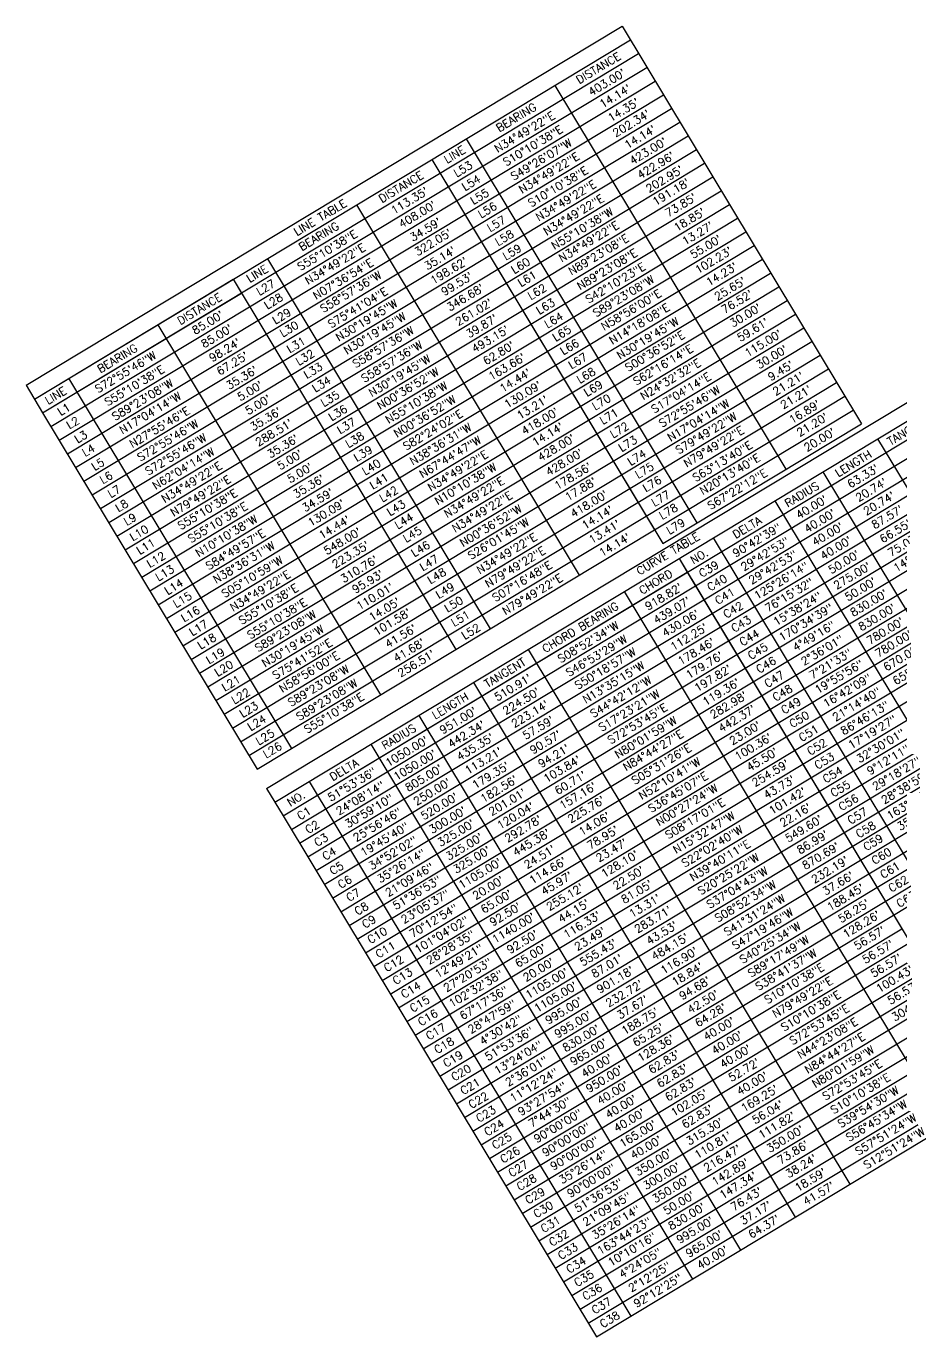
# Model space of a CAD drawing. Header units: feet. Extents: x 23 to 2149517, y -26 to 355304.
# Drawn here: x 2148137 to 2149012, y 341799 to 343109 of the extents above; entities that cross this region are included whole.
import ezdxf

# ---------------------------------------------------------------- set-up
doc = ezdxf.new("R2010")
doc.units = ezdxf.units.FT
doc.header["$MEASUREMENT"] = 0
for name, color, linetype in [('A-EC-CURLEX-MATTING', 6, 'Continuous'), ('xhpc023-pt$0$xHPC007pt_PHASE1A$0$V-PROP-TABL', 6, 'Continuous'), ('xhpc023-pt$0$xHPC007pt_PHASE1A$0$V-PROP-TABL-TEXT', 6, 'Continuous')]:
    doc.layers.add(name, color=color, linetype=linetype)
doc.styles.add('xhpc023-pt$0$xHPC007pt_PHASE1A$0$L80', font='simplex', dxfattribs={"height": 8})

# ---------------------------------------------------------------- blocks, each defined once
blk = doc.blocks.new('xhpc023-pt')
at = {"layer": 'xhpc023-pt$0$xHPC007pt_PHASE1A$0$V-PROP-TABL'}
for p, q in [((2148137.3, 342750.1), (2148733.6, 343109.1)), ((2148733.6, 343109.1), (2148972.9, 342711.6)), ((2148145.6, 342736.4), (2148741.8, 343095.4)), ((2148153.8, 342722.7), (2148750.1, 343081.7)), ((2148559.6, 342948.4), (2148758.3, 343068)), ((2148567.8, 342934.6), (2148766.6, 343054.3)), ((2148576.1, 342920.9), (2148774.8, 343040.6)), ((2148666.4, 343050), (2148897.5, 342666.2)), ((2148584.3, 342907.2), (2148783.1, 343026.9)), ((2148592.6, 342893.5), (2148791.4, 343013.2)), ((2148600.9, 342879.8), (2148799.6, 342999.5)), ((2148577.4, 342996.4), (2148808.4, 342612.6)), ((2148543.1, 342975.8), (2148765.9, 342605.7)), ((2148543.1, 342975.8), (2148774.2, 342592)), ((2148609.1, 342866.1), (2148807.9, 342985.8)), ((2148617.4, 342852.4), (2148816.1, 342972.1)), ((2148360.8, 342828.7), (2148559.6, 342948.4)), ((2148625.6, 342838.7), (2148824.4, 342958.4)), ((2148369.1, 342815), (2148567.8, 342934.6)), ((2148633.9, 342825), (2148832.6, 342944.7)), ((2148377.3, 342801.3), (2148576.1, 342920.9)), ((2148467.7, 342930.4), (2148690.5, 342560.3)), ((2148642.1, 342811.3), (2148840.9, 342931)), ((2148650.4, 342797.6), (2148849.1, 342917.2)), ((2148385.6, 342787.6), (2148584.3, 342907.2)), ((2148658.6, 342783.9), (2148857.4, 342903.5)), ((2148393.8, 342773.9), (2148592.6, 342893.5)), ((2148666.9, 342770.2), (2148865.6, 342889.8)), ((2148378.6, 342876.7), (2148601.4, 342506.6)), ((2148402.1, 342760.1), (2148600.9, 342879.8)), ((2148675.1, 342756.5), (2148873.9, 342876.1)), ((2148145.6, 342736.4), (2148344.3, 342856.1)), ((2148344.3, 342856.1), (2148352.6, 342842.4)), ((2148344.3, 342856.1), (2148567.2, 342486)), ((2148410.4, 342746.4), (2148609.1, 342866.1)), ((2148683.4, 342742.7), (2148882.1, 342862.4)), ((2148153.8, 342722.7), (2148352.6, 342842.4)), ((2148418.6, 342732.7), (2148617.4, 342852.4)), ((2148691.6, 342729), (2148890.4, 342848.7)), ((2148377.8, 342347.1), (2149186.6, 342834.1)), ((2148426.9, 342719), (2148625.6, 342838.7)), ((2148699.9, 342715.3), (2148898.6, 342835)), ((2148162.1, 342709), (2148360.8, 342828.7)), ((2148386.1, 342333.4), (2149194.8, 342820.3)), ((2148435.1, 342705.3), (2148633.9, 342825)), ((2148708.1, 342701.6), (2148906.9, 342821.3)), ((2148170.3, 342695.3), (2148369.1, 342815)), ((2148268.9, 342810.7), (2148491.8, 342440.6)), ((2148394.3, 342319.7), (2149203.1, 342806.6)), ((2148443.4, 342691.6), (2148642.1, 342811.3)), ((2148716.4, 342687.9), (2148915.2, 342807.6)), ((2148178.6, 342681.6), (2148377.3, 342801.3)), ((2148451.6, 342677.9), (2148650.4, 342797.6)), ((2148724.6, 342674.2), (2148923.4, 342793.9)), ((2148807, 342549.5), (2149211.3, 342792.9)), ((2148186.8, 342667.9), (2148385.6, 342787.6)), ((2148459.9, 342664.2), (2148658.6, 342783.9)), ((2148732.9, 342660.5), (2148931.7, 342780.2)), ((2148815.2, 342535.8), (2149219.6, 342779.2)), ((2148195.1, 342654.2), (2148393.8, 342773.9)), ((2148468.1, 342650.5), (2148666.9, 342770.2)), ((2148741.2, 342646.8), (2148939.9, 342766.5)), ((2148823.5, 342522.1), (2149227.8, 342765.5)), ((2148179.8, 342757.1), (2148402.7, 342387)), ((2148203.3, 342640.5), (2148402.1, 342760.1)), ((2148476.4, 342636.8), (2148675.1, 342756.5)), ((2148749.4, 342633.1), (2148948.2, 342752.8)), ((2148831.7, 342508.3), (2149236.1, 342751.8)), ((2148137.3, 342750.1), (2148153.8, 342722.7)), ((2148211.6, 342626.8), (2148410.4, 342746.4)), ((2148484.6, 342623.1), (2148683.4, 342742.7)), ((2148757.7, 342619.4), (2148956.4, 342739.1)), ((2148840, 342494.6), (2149244.3, 342738.1)), ((2148219.9, 342613.1), (2148418.6, 342732.7)), ((2148492.9, 342609.4), (2148691.6, 342729)), ((2148765.9, 342605.7), (2148964.7, 342725.3)), ((2148765.9, 342605.7), (2148964.7, 342725.3)), ((2148848.2, 342480.9), (2149252.6, 342724.4)), ((2148153.8, 342722.7), (2148368.4, 342366.3)), ((2148228.1, 342599.4), (2148426.9, 342719)), ((2148501.1, 342595.7), (2148699.9, 342715.3)), ((2148774.2, 342592), (2148972.9, 342711.6)), ((2148236.4, 342585.7), (2148435.1, 342705.3)), ((2148509.4, 342582), (2148708.1, 342701.6)), ((2148856.5, 342467.2), (2149260.8, 342710.7)), ((2148244.6, 342571.9), (2148443.4, 342691.6)), ((2148517.6, 342568.2), (2148716.4, 342687.9)), ((2148864.7, 342453.5), (2149269.1, 342697)), ((2148989.2, 342696.6), (2149311.1, 342162)), ((2148252.9, 342558.2), (2148451.6, 342677.9)), ((2148525.9, 342554.5), (2148724.6, 342674.2)), ((2148873, 342439.8), (2149277.3, 342683.3)), ((2148261.1, 342544.5), (2148459.9, 342664.2)), ((2148534.1, 342540.8), (2148732.9, 342660.5)), ((2148881.2, 342426.1), (2149285.6, 342669.6)), ((2148934.4, 342663.5), (2149256.2, 342129)), ((2148269.4, 342530.8), (2148468.1, 342650.5)), ((2148542.4, 342527.1), (2148741.2, 342646.8)), ((2148889.5, 342412.4), (2149293.8, 342655.9)), ((2148277.6, 342517.1), (2148476.4, 342636.8)), ((2148550.7, 342513.4), (2148749.4, 342633.1)), ((2148886.4, 342634.7), (2149208.3, 342100.1)), ((2148897.7, 342398.7), (2149302.1, 342642.2)), ((2148285.9, 342503.4), (2148484.6, 342623.1)), ((2148558.9, 342499.7), (2148757.7, 342619.4)), ((2148906, 342385), (2149310.4, 342628.4)), ((2148294.1, 342489.7), (2148492.9, 342609.4)), ((2148914.2, 342371.3), (2149318.6, 342614.7)), ((2148302.4, 342476), (2148501.1, 342595.7)), ((2148567.2, 342486), (2148765.9, 342605.7)), ((2148824.7, 342597.5), (2149146.6, 342062.9)), ((2148922.5, 342357.6), (2149326.9, 342601)), ((2148310.6, 342462.3), (2148509.4, 342582)), ((2148930.8, 342343.9), (2149335.1, 342587.3)), ((2148318.9, 342448.6), (2148517.6, 342568.2)), ((2148790.5, 342576.9), (2148798.7, 342563.2)), ((2148790.5, 342576.9), (2149112.3, 342042.3)), ((2148939, 342330.2), (2149343.4, 342573.6)), ((2148327.1, 342434.9), (2148525.9, 342554.5)), ((2148394.3, 342319.7), (2148798.7, 342563.2)), ((2148798.7, 342563.2), (2149104.1, 342056)), ((2148947.3, 342316.4), (2149351.6, 342559.9)), ((2148335.4, 342421.2), (2148534.1, 342540.8)), ((2148402.6, 342306), (2148807, 342549.5)), ((2148735.6, 342543.9), (2149057.5, 342009.3)), ((2148955.5, 342302.7), (2149359.9, 342546.2)), ((2148410.8, 342292.3), (2148815.2, 342535.8)), ((2148963.8, 342289), (2149368.1, 342532.5)), ((2148343.6, 342407.5), (2148542.4, 342527.1)), ((2148419.1, 342278.6), (2148823.5, 342522.1)), ((2148972, 342275.3), (2149376.4, 342518.8)), ((2148351.9, 342393.8), (2148550.7, 342513.4)), ((2148427.4, 342264.9), (2148831.7, 342508.3)), ((2148980.3, 342261.6), (2149384.6, 342505.1)), ((2148360.2, 342380), (2148558.9, 342499.7)), ((2148435.6, 342251.2), (2148840, 342494.6)), ((2148988.5, 342247.9), (2149392.9, 342491.4)), ((2148368.4, 342366.3), (2148567.2, 342486)), ((2148443.9, 342237.5), (2148848.2, 342480.9)), ((2148639.7, 342486.1), (2148961.5, 341951.5)), ((2148996.8, 342234.2), (2149401.1, 342477.7)), ((2148452.1, 342223.8), (2148856.5, 342467.2)), ((2149005, 342220.5), (2149409.4, 342464)), ((2148460.4, 342210.1), (2148864.7, 342453.5)), ((2148584.8, 342453.1), (2148906.7, 341918.5)), ((2148468.6, 342196.3), (2148873, 342439.8)), ((2148476.9, 342182.6), (2148881.2, 342426.1)), ((2148485.1, 342168.9), (2148889.5, 342412.4)), ((2148530, 342420.1), (2148851.9, 341885.5)), ((2148493.4, 342155.2), (2148897.7, 342398.7)), ((2148482, 342391.2), (2148803.9, 341856.6)), ((2148501.6, 342141.5), (2148906, 342385)), ((2148509.9, 342127.8), (2148914.2, 342371.3)), ((2148518.1, 342114.1), (2148922.5, 342357.6)), ((2148377.8, 342347.1), (2148394.3, 342319.7)), ((2148420.4, 342354.1), (2148742.2, 341819.5)), ((2148526.4, 342100.4), (2148930.8, 342343.9)), ((2148394.3, 342319.7), (2148708, 341798.8)), ((2148534.6, 342086.7), (2148939, 342330.2)), ((2148542.9, 342073), (2148947.3, 342316.4)), ((2148691.5, 341826.3), (2149500.2, 342313.2)), ((2148551.1, 342059.3), (2148955.5, 342302.7)), ((2148559.4, 342045.6), (2148963.8, 342289)), ((2148567.7, 342031.9), (2148972, 342275.3)), ((2148575.9, 342018.2), (2148980.3, 342261.6)), ((2148584.2, 342004.4), (2148988.5, 342247.9)), ((2148592.4, 341990.7), (2148996.8, 342234.2)), ((2148600.7, 341977), (2149005, 342220.5)), ((2148608.9, 341963.3), (2149013.3, 342206.8)), ((2148617.2, 341949.6), (2149021.5, 342193.1)), ((2148625.4, 341935.9), (2149029.8, 342179.4)), ((2148633.7, 341922.2), (2149038, 342165.7)), ((2148641.9, 341908.5), (2149046.3, 342152)), ((2148650.2, 341894.8), (2149054.5, 342138.3)), ((2148658.4, 341881.1), (2149062.8, 342124.5)), ((2148666.7, 341867.4), (2149071.1, 342110.8)), ((2148674.9, 341853.7), (2149079.3, 342097.1)), ((2148683.2, 341840), (2149087.6, 342083.4)), ((2148699.7, 341812.5), (2149104.1, 342056)), ((2148708, 341798.8), (2149112.3, 342042.3))]:
    blk.add_line(p, q, dxfattribs=at)
at = {"layer": 'xhpc023-pt$0$xHPC007pt_PHASE1A$0$V-PROP-TABL-TEXT', "char_height": 8, "rotation": 31.0519, "style": 'xhpc023-pt$0$xHPC007pt_PHASE1A$0$L80'}
for s, insert, width, attachment_point in [('DISTANCE', (2148711.9, 343064), 64, 8), ("403.00'", (2148716.2, 343056.5), 56, 2), ("14.14'", (2148724.5, 343042.7), 48, 2), ('BEARING', (2148629.7, 343014.5), 56, 8), ("14.35'", (2148732.8, 343028.9), 48, 2), ('N34°49\'22"E', (2148634, 343006.9), 88, 2), ("202.34'", (2148740.7, 343015.5), 56, 2), ('S10°10\'38"E', (2148642.2, 342993.2), 88, 2), ("14.14'", (2148749.5, 343001.8), 48, 2), ('LINE', (2148568, 342977.4), 32, 8), ('S49°26\'07"W', (2148650.6, 342979.4), 88, 2), ("423.00'", (2148757.5, 342987.8), 56, 2), ('L53', (2148572.3, 342969.8), 24, 2), ('N34°49\'22"E', (2148658.4, 342966), 88, 2), ("422.96'", (2148765.2, 342973.5), 56, 2), ('DISTANCE', (2148514.5, 342945.1), 64, 8), ('L54', (2148580.5, 342956.1), 24, 2), ('S10°10\'38"E', (2148667.3, 342952.2), 88, 2), ("202.95'", (2148773.8, 342959.8), 56, 2), ("113.35'", (2148518.8, 342938.2), 56, 2), ('N34°49\'22"E', (2148675.3, 342938.3), 88, 2), ("191.18'", (2148780.4, 342946.9), 56, 2), ('LINE TABLE', (2148404, 342906.1), 80, 1), ("408.00'", (2148526.6, 342924.4), 56, 2), ('L55', (2148588.9, 342942.3), 24, 2), ('N34°49\'22"E', (2148683, 342924), 88, 2), ("73.85'", (2148790.2, 342933.8), 48, 2), ('L56', (2148596.7, 342928.8), 24, 2), ('N55°10\'38"W', (2148691.6, 342910.3), 88, 2), ("18.85'", (2148798.8, 342919.2), 48, 2), ('BEARING', (2148432.2, 342895.6), 56, 8), ("34.59'", (2148534.7, 342909.4), 48, 2), ('L57', (2148605.6, 342915.1), 24, 2), ('N34°49\'22"E', (2148698.2, 342897.3), 88, 2), ("13.27'", (2148807, 342905.5), 48, 2), ('S55°10\'38"E', (2148436.5, 342888.6), 88, 2), ("322.05'", (2148542.3, 342896.6), 56, 2), ('L58', (2148613.6, 342901.1), 24, 2), ('N89°23\'08"E', (2148708, 342884.3), 88, 2), ("55.00'", (2148815.2, 342892.2), 48, 2), ('N34°49\'22"E', (2148444.4, 342874.9), 88, 2), ("35.14'", (2148549.2, 342880.7), 48, 2), ('L59', (2148621.3, 342886.8), 24, 2), ('N89°23\'08"E', (2148716.6, 342869.6), 88, 2), ("102.23'", (2148822.9, 342878.6), 56, 2), ('LINE', (2148370.5, 342858.4), 32, 8), ('N07°36\'54"E', (2148452.4, 342859.9), 88, 2), ("198.62'", (2148558.2, 342868.2), 56, 2), ('L60', (2148629.9, 342873.2), 24, 2), ('S42°10\'23"E', (2148724.8, 342856), 88, 2), ("14.23'", (2148831, 342864.6), 48, 2), ('L27', (2148374.9, 342851.5), 24, 2), ('S58°57\'36"W', (2148460, 342847.1), 88, 2), ("99.53'", (2148566.2, 342855), 48, 2), ('L61', (2148636.5, 342860.2), 24, 2), ('S89°23\'08"W', (2148732.9, 342842.7), 88, 2), ("25.65'", (2148839.4, 342850.2), 48, 2), ('DISTANCE', (2148312.8, 342823.1), 64, 8), ('S75°41\'04"E', (2148467, 342831.2), 88, 2), ("346.68'", (2148574.6, 342841.4), 56, 2), ('L62', (2148646.3, 342847.1), 24, 2), ('N58°56\'00"E', (2148740.6, 342829.1), 88, 2), ("76.52'", (2148846.5, 342837.2), 48, 2), ('L28', (2148382.7, 342837.7), 24, 2), ('N30°19\'45"W', (2148475.9, 342818.7), 88, 2), ("261.02'", (2148583.2, 342826.8), 56, 2), ('L63', (2148654.9, 342832.5), 24, 2), ('N14°18\'08"E', (2148748.8, 342815.1), 88, 2), ("30.00'", (2148854.8, 342823.5), 48, 2), ("85.00'", (2148316.9, 342816.3), 48, 2), ('L29', (2148390.8, 342822.7), 24, 2), ('N30°19\'45"W', (2148484, 342805.5), 88, 2), ("39.87'", (2148591, 342812.8), 48, 2), ('L64', (2148663.1, 342818.8), 24, 2), ('N30°19\'45"W', (2148757.1, 342800.7), 88, 2), ("59.61'", (2148862.2, 342809.1), 48, 2), ("85.00'", (2148325.9, 342802.8), 48, 2), ('L30', (2148398.3, 342809.9), 24, 2), ('S58°57\'36"W', (2148492.4, 342791.9), 88, 2), ("493.15'", (2148599.6, 342799.8), 56, 2), ('L65', (2148671.2, 342805.5), 24, 2), ('S00°36\'52"E', (2148764.3, 342787.7), 88, 2), ("115.00'", (2148872.6, 342795.6), 56, 2), ('BEARING', (2148230.6, 342773.6), 56, 8), ("98.24'", (2148333.9, 342788.8), 48, 2), ('L31', (2148405.3, 342794), 24, 2), ('S58°57\'36"W', (2148501, 342777.3), 88, 2), ("62.80'", (2148608, 342785.8), 48, 2), ('L66', (2148678.9, 342792), 24, 2), ('S62°16\'14"E', (2148772.5, 342774), 88, 2), ("30.00'", (2148881.2, 342781.9), 48, 2), ('S72°55\'46"W', (2148234.7, 342766.8), 88, 2), ("67.25'", (2148341.5, 342775.4), 48, 2), ('L32', (2148414.2, 342781.5), 24, 2), ('N30°19\'45"W', (2148508.8, 342763.2), 88, 2), ("163.66'", (2148616.2, 342772.1), 56, 2), ('L67', (2148687.1, 342778), 24, 2), ('N24°32\'32"E', (2148780, 342759.6), 88, 2), ('S55°10\'38"E', (2148243.6, 342753.3), 88, 2), ("35.36'", (2148350.9, 342761.2), 48, 2), ('L33', (2148422.3, 342768.4), 24, 2), ('N00°36\'52"W', (2148517.3, 342750.3), 88, 2), ("14.44'", (2148624.5, 342758.5), 48, 2), ('L68', (2148695.4, 342763.5), 24, 2), ("9.45'", (2148890.1, 342768.1), 40, 2), ('S89°23\'08"W', (2148251.7, 342739.2), 88, 2), ("5.00'", (2148359.2, 342748), 40, 2), ('L34', (2148430.7, 342754.7), 24, 2), ('N55°10\'38"W', (2148525.7, 342736.3), 88, 2), ("130.09'", (2148632.1, 342744.3), 56, 2), ('L69', (2148702.6, 342750.5), 24, 2), ('S17°04\'14"E', (2148790.4, 342746.1), 88, 2), ("21.21'", (2148897.7, 342755.2), 48, 2), ('LINE', (2148168.9, 342736.5), 32, 8), ('N17°04\'14"W', (2148259.3, 342725.9), 88, 2), ("5.00'", (2148367.1, 342734.2), 40, 2), ('L35', (2148439.3, 342740.2), 24, 2), ('N00°36\'52"W', (2148534, 342722.6), 88, 2), ("13.21'", (2148641.8, 342731.5), 48, 2), ('L70', (2148710.8, 342736.8), 24, 2), ('S72°55\'46"W', (2148798.9, 342732.4), 88, 2), ("21.21'", (2148905.4, 342741.8), 48, 2), ('L1', (2148173, 342729.6), 16, 2), ('N27°55\'46"E', (2148268.7, 342711.7), 88, 2), ("35.36'", (2148374.8, 342719.9), 48, 2), ('L36', (2148447.1, 342726.1), 24, 2), ('S82°24\'02"E', (2148542.2, 342709), 88, 2), ("418.00'", (2148649.3, 342717.7), 56, 2), ('L71', (2148718.3, 342722.5), 24, 2), ('N17°04\'14"W', (2148807.9, 342718.6), 88, 2), ("16.89'", (2148914, 342727.1), 48, 2), ('L2', (2148181.9, 342716.2), 16, 2), ('S72°55\'46"W', (2148277, 342698.5), 88, 2), ("288.51'", (2148383.1, 342706.3), 56, 2), ('L37', (2148455.6, 342713.1), 24, 2), ('N38°36\'31"W', (2148549.9, 342694.8), 88, 2), ("14.14'", (2148657.1, 342704.5), 48, 2), ('L72', (2148728.7, 342708.9), 24, 2), ('S79°49\'22"W', (2148815.5, 342705.7), 88, 2), ("21.20'", (2148921.7, 342714.2), 48, 2), ('TANGENT', (2149021.7, 342701.5), 56, 8), ('L3', (2148190, 342702.1), 16, 2), ('S72°55\'46"W', (2148284.9, 342684.6), 88, 2), ("35.36'", (2148392, 342692.6), 48, 2), ('L38', (2148464, 342699.2), 24, 2), ('N67°44\'47"W', (2148559.6, 342682), 88, 2), ("428.00'", (2148665.6, 342691.2), 56, 2), ('L73', (2148737.2, 342695.2), 24, 2), ('N79°49\'22"E', (2148823.2, 342692.3), 88, 2), ("20.00'", (2148929, 342699.2), 48, 2), ('L4', (2148197.6, 342688.7), 16, 2), ('N62°04\'14"W', (2148292.6, 342670.4), 88, 2), ("5.00'", (2148399, 342679.1), 40, 2), ('L39', (2148472.3, 342685.4), 24, 2), ('N34°49\'22"E', (2148567.1, 342668.2), 88, 2), ("428.00'", (2148673.7, 342676.7), 56, 2), ('L74', (2148746.2, 342681.4), 24, 2), ('S63°13\'40"E', (2148831.8, 342677.6), 88, 2), ('LENGTH', (2148966.9, 342668.5), 48, 8), ('L5', (2148207, 342674.6), 16, 2), ('N34°49\'22"E', (2148300.9, 342656.8), 88, 2), ("5.00'", (2148409.1, 342666), 40, 2), ('L40', (2148480.5, 342671.8), 24, 2), ('N10°10\'38"W', (2148574.9, 342655), 88, 2), ("178.56'", (2148682.3, 342662.8), 56, 2), ('L75', (2148753.8, 342668.5), 24, 2), ('N20°13\'40"E', (2148839.4, 342664.7), 88, 2), ('L6', (2148215.3, 342661.4), 16, 2), ('N79°49\'22"E', (2148309.8, 342643.1), 88, 2), ("35.36'", (2148417.9, 342652.6), 48, 2), ('L41', (2148488.2, 342657.7), 24, 2), ('N34°49\'22"E', (2148583.4, 342641.7), 88, 2), ('L76', (2148761.5, 342655.1), 24, 2), ('S67°22\'12"E', (2148846.8, 342649.7), 88, 2), ("63.33'", (2148972.4, 342662.7), 48, 2), ('L7', (2148223.2, 342647.5), 16, 2), ('S55°10\'38"E', (2148316.7, 342629.6), 88, 2), ("34.59'", (2148426.9, 342638.9), 48, 2), ('L42', (2148497.9, 342644.9), 24, 2), ("17.88'", (2148690, 342649.7), 48, 2), ('RADIUS', (2148915.5, 342637.6), 48, 8), ("20.74'", (2148980.7, 342649), 48, 2), ('L8', (2148230.9, 342633.3), 16, 2), ('S55°10\'38"E', (2148326.9, 342616.5), 88, 2), ("130.09'", (2148435.4, 342626), 56, 2), ('L43', (2148505.4, 342631), 24, 2), ('N34°49\'22"E', (2148591.5, 342627.2), 88, 2), ("418.00'", (2148698.3, 342635), 56, 2), ('L77', (2148770.1, 342640.5), 24, 2), ("40.00'", (2148921, 342631.8), 48, 2), ("20.74'", (2148988.5, 342635.6), 48, 2), ('L9', (2148239.2, 342619.7), 16, 2), ('N10°10\'38"W', (2148335.6, 342603.1), 88, 2), ("14.44'", (2148443.6, 342611.6), 48, 2), ('L44', (2148513.2, 342617.9), 24, 2), ('N00°36\'52"W', (2148600.1, 342613.3), 88, 2), ("14.14'", (2148706.8, 342621.5), 48, 2), ('L78', (2148777.8, 342627.5), 24, 2), ("40.00'", (2148929.3, 342618), 48, 2), ("87.57'", (2148996.8, 342621.9), 48, 2), ('L10', (2148248.1, 342606), 24, 2), ('S84°49\'57"E', (2148344.7, 342589.4), 88, 2), ("548.00'", (2148451.6, 342597.8), 56, 2), ('L45', (2148521.7, 342604.6), 24, 2), ('S26°01\'45"W', (2148607.7, 342600.2), 88, 2), ("13.41'", (2148713.7, 342607.2), 48, 2), ('L79', (2148785.1, 342612.6), 24, 2), ('DELTA', (2148860.6, 342604.6), 40, 8), ('90°42\'39"', (2148866.2, 342598.7), 72, 2), ("40.00'", (2148937.1, 342604.7), 48, 2), ("66.55'", (2149004.8, 342607.8), 48, 2), ('L11', (2148255, 342592.5), 24, 2), ('N38°36\'31"W', (2148353.1, 342576.5), 88, 2), ("223.35'", (2148459.9, 342584.3), 56, 2), ('L46', (2148529.8, 342590.1), 24, 2), ('N34°49\'22"E', (2148616.1, 342585.5), 88, 2), ("14.14'", (2148724, 342594.1), 48, 2), ('CURVE TABLE', (2148746.9, 342566.8), 88, 1), ('29°42\'53"', (2148874.4, 342585), 72, 2), ("40.00'", (2148945.4, 342591), 48, 2), ("75.07'", (2149013, 342594.1), 48, 2), ('L12', (2148265.2, 342579.4), 24, 2), ('L47', (2148538.4, 342576.1), 24, 2), ('N79°49\'22"E', (2148624.6, 342572), 88, 2), ('NO.', (2148812.7, 342575.7), 24, 8), ('29°42\'53"', (2148882.3, 342571.7), 72, 2), ("50.00'", (2148953.4, 342576.9), 48, 2), ("148.86'", (2149021.4, 342580.6), 56, 2), ('L13', (2148273.9, 342565.9), 24, 2), ('S05°10\'59"W', (2148361.3, 342562.1), 88, 2), ("310.76'", (2148468.4, 342569.8), 56, 2), ('L48', (2148546, 342563.1), 24, 2), ('S07°16\'48"E', (2148631.4, 342557.6), 88, 2), ('C39', (2148818.2, 342569.9), 24, 2), ('125°26\'14"', (2148890.6, 342558.2), 80, 2), ("275.00'", (2148961.6, 342563.2), 56, 2), ('L14', (2148283, 342552.2), 24, 2), ('N34°49\'22"E', (2148369.4, 342548.2), 88, 2), ("95.93'", (2148477, 342557.3), 48, 2), ('N79°49\'22"E', (2148641.8, 342544.6), 88, 2), ('CHORD', (2148769.2, 342550.1), 40, 8), ('C40', (2148826.5, 342556.2), 24, 2), ('76°15\'32"', (2148898.5, 342543.9), 72, 2), ("50.00'", (2148970, 342549.7), 48, 2), ('L15', (2148291.5, 342539.3), 24, 2), ('S55°10\'38"E', (2148377.7, 342534.8), 88, 2), ("110.01'", (2148484.2, 342542.5), 56, 2), ('L49', (2148554.4, 342548.4), 24, 2), ("918.82'", (2148773, 342542.3), 56, 2), ('C41', (2148834.3, 342542.8), 24, 2), ('15°38\'24"', (2148906.8, 342530.2), 72, 2), ("830.00'", (2148978.3, 342536), 56, 2), ('L16', (2148299.6, 342525), 24, 2), ('S55°10\'38"E', (2148386.2, 342520.3), 88, 2), ("14.05'", (2148493.7, 342529.6), 48, 2), ('L50', (2148562.9, 342534.8), 24, 2), ('CHORD BEARING', (2148693.8, 342504.7), 104, 8), ("439.07'", (2148781.3, 342528.6), 56, 2), ('C42', (2148842.6, 342529.1), 24, 2), ('170°34\'39"', (2148915.2, 342516.6), 80, 2), ("830.00'", (2148986.5, 342521.7), 56, 2), ('L17', (2148307.7, 342511.1), 24, 2), ('S89°23\'08"W', (2148394.7, 342507.8), 88, 2), ("101.58'", (2148501.3, 342517), 56, 2), ('L51', (2148569.7, 342520.5), 24, 2), ('S08°52\'34"W', (2148697.6, 342496.9), 88, 2), ("430.06'", (2148790.1, 342515.7), 56, 2), ('C43', (2148850.6, 342515), 24, 2), ('4°49\'16"', (2148923.4, 342502.9), 64, 2), ("780.00'", (2148994.7, 342508), 56, 2), ('L18', (2148316, 342497.7), 24, 2), ('N30°19\'45"W', (2148402, 342492.9), 88, 2), ("41.56'", (2148509.9, 342502.8), 48, 2), ('L52', (2148580.1, 342507.5), 24, 2), ("112.25'", (2148798.3, 342502), 56, 2), ('C44', (2148858.8, 342501.3), 24, 2), ("780.00'", (2149003.2, 342495.2), 56, 2), ('S75°41\'52"E', (2148411.5, 342480), 88, 2), ("41.68'", (2148518.3, 342488.7), 48, 2), ('S46°53\'29"W', (2148705.9, 342483.2), 88, 2), ("178.46'", (2148805.6, 342487.5), 56, 2), ('C45', (2148867.2, 342487.8), 24, 2), ('2°36\'01"', (2148931.7, 342488.7), 64, 2), ("670.00'", (2149011.5, 342481.5), 56, 2), ('L19', (2148324.5, 342483.1), 24, 2), ('N58°56\'00"E', (2148418.6, 342467), 88, 2), ("256.51'", (2148525.5, 342475.5), 56, 2), ('TANGENT', (2148618.4, 342459.3), 56, 8), ('S50°18\'57"W', (2148714.7, 342470.4), 88, 2), ("179.76'", (2148813.8, 342473.8), 56, 2), ('C46', (2148875.5, 342474.1), 24, 2), ('7°21\'33"', (2148939.9, 342475), 64, 2), ('19°55\'56"', (2148948.4, 342462.2), 72, 2), ("655.00'", (2149020.9, 342467.7), 56, 2), ('L20', (2148333, 342470.6), 24, 2), ('S89°23\'08"W', (2148427.7, 342453.3), 88, 2), ('N13°35\'15"W', (2148723, 342456.6), 88, 2), ("197.82'", (2148822.2, 342460.7), 56, 2), ('C47', (2148883.7, 342459.8), 24, 2), ('L21', (2148340.3, 342455.8), 24, 2), ('S89°23\'08"W', (2148436, 342439.2), 88, 2), ("510.91'", (2148622.2, 342451.5), 56, 2), ('S44°42\'12"W', (2148730.2, 342442.1), 88, 2), ("119.36'", (2148830.5, 342447), 56, 2), ('C48', (2148891.9, 342446.1), 24, 2), ('16°42\'09"', (2148956.7, 342448.5), 72, 2), ('L22', (2148349.8, 342442.9), 24, 2), ('S55°10\'38"E', (2148443.2, 342426), 88, 2), ('LENGTH', (2148563.6, 342426.3), 48, 8), ("224.50'", (2148630.5, 342437.8), 56, 2), ('S17°23\'21"W', (2148738.5, 342428.4), 88, 2), ("282.98'", (2148838, 342434), 56, 2), ('C49', (2148900.4, 342433.3), 24, 2), ('21°14\'40"', (2148966.1, 342434.7), 72, 2), ('L23', (2148358, 342429.4), 24, 2), ("951.00'", (2148567.4, 342418.5), 56, 2), ("223.14'", (2148639.3, 342425), 56, 2), ('S72°53\'45"E', (2148746.8, 342415.3), 88, 2), ("442.37'", (2148846.3, 342420.3), 56, 2), ('C50', (2148908.7, 342419.6), 24, 2), ('86°46\'13"', (2148974.3, 342421), 72, 2), ('L24', (2148366, 342416.2), 24, 2), ('RADIUS', (2148512.2, 342395.4), 48, 8), ("442.34'", (2148575.7, 342404.8), 56, 2), ("57.59'", (2148647.6, 342411.3), 48, 2), ('N80°01\'59"W', (2148755.1, 342401.6), 88, 2), ("23.00'", (2148854.5, 342405.9), 48, 2), ('C51', (2148918.1, 342405.8), 24, 2), ('17°19\'27"', (2148981.8, 342406.9), 72, 2), ('L25', (2148374.3, 342402), 24, 2), ("1050.00'", (2148516, 342387.6), 64, 2), ("435.35'", (2148584.5, 342392), 56, 2), ("90.57'", (2148654.8, 342396.7), 48, 2), ('N84°44\'27"E', (2148762.6, 342388.6), 88, 2), ("100.36'", (2148862.7, 342392.2), 56, 2), ('32°30\'01"', (2148990.1, 342393.2), 72, 2), ('L26', (2148381.6, 342388.9), 24, 2), ("1050.00'", (2148524.2, 342373.9), 64, 2), ("113.21'", (2148592.7, 342378.2), 56, 2), ("94.21'", (2148663.1, 342383), 48, 2), ('S05°31\'26"E', (2148770.9, 342374.9), 88, 2), ("45.50'", (2148871.6, 342379.5), 48, 2), ('C52', (2148926.4, 342392.1), 24, 2), ('9°12\'11"', (2148997.7, 342379.2), 64, 2), ('DELTA', (2148457.4, 342362.3), 40, 8), ("805.00'", (2148533.1, 342361), 56, 2), ("179.35'", (2148600, 342363.7), 56, 2), ("103.84'", (2148671.4, 342369.9), 56, 2), ('N52°10\'41"W', (2148779.1, 342360.5), 88, 2), ("254.59'", (2148879.9, 342365.8), 56, 2), ('C53', (2148933.8, 342378.1), 24, 2), ('29°18\'27"', (2149006, 342365.5), 72, 2), ('51°53\'36"', (2148461.2, 342354.6), 72, 2), ("182.56'", (2148608.2, 342350), 56, 2), ("60.71'", (2148679.7, 342356.2), 48, 2), ('S36°45\'07"E', (2148787.4, 342346.8), 88, 2), ("43.73'", (2148888.7, 342351.8), 48, 2), ('C54', (2148942.1, 342364.3), 24, 2), ('28°38\'59"', (2149014.9, 342352), 72, 2), ('24°08\'14"', (2148469.4, 342340.9), 72, 2), ("250.00'", (2148541.3, 342347.3), 56, 2), ("201.01'", (2148616.6, 342336.9), 56, 2), ("157.16'", (2148687.2, 342343.2), 56, 2), ('N00°27\'24"W', (2148796.3, 342334.1), 88, 2), ("101.42'", (2148896.9, 342338.1), 56, 2), ('C55', (2148949.8, 342350.3), 24, 2), ('163°44\'23"', (2149023.2, 342338.2), 80, 2), ('NO.', (2148409.4, 342333.5), 24, 8), ('30°59\'10"', (2148478.3, 342328), 72, 2), ("520.00'", (2148548.6, 342332.7), 56, 2), ("120.04'", (2148624.9, 342323.2), 56, 2), ("225.76'", (2148695.5, 342329.5), 56, 2), ('S08°17\'01"E', (2148804.5, 342320.4), 88, 2), ("22.16'", (2148904.9, 342324), 48, 2), ('C56', (2148958, 342336.6), 24, 2), ('35°26\'14"', (2149030.7, 342325.4), 72, 2), ('C1', (2148413.2, 342325.7), 16, 2), ('25°56\'46"', (2148486.5, 342314.3), 72, 2), ("300.00'", (2148556.8, 342319), 56, 2), ("292.78'", (2148632.4, 342310.2), 56, 2), ("14.06'", (2148703.7, 342315.1), 48, 2), ('N15°32\'47"W', (2148813.3, 342306.4), 88, 2), ("549.60'", (2148913.2, 342310.3), 56, 2), ('C57', (2148966.9, 342323.1), 24, 2), ('C2', (2148421.4, 342312), 16, 2), ('19°45\'40"', (2148493.8, 342299.7), 72, 2), ("325.00'", (2148565.2, 342306), 56, 2), ("445.38'", (2148640.7, 342296.5), 56, 2), ("78.95'", (2148712, 342301.4), 48, 2), ('S22°02\'40"W', (2148821.6, 342292.7), 88, 2), ("86.99'", (2148922, 342296.8), 48, 2), ('C58', (2148975.2, 342309.4), 24, 2), ('C3', (2148430.3, 342299.1), 16, 2), ('34°52\'02"', (2148502, 342286), 72, 2), ("325.00'", (2148573.5, 342292.3), 56, 2), ("23.47'", (2148720.9, 342288.7), 48, 2), ('N39°40\'11"E', (2148829.5, 342278.6), 88, 2), ("870.69'", (2148930.2, 342283.1), 56, 2), ('C59', (2148982.7, 342296.6), 24, 2), ('C4', (2148438.5, 342285.4), 16, 2), ('35°26\'14"', (2148510.4, 342273), 72, 2), ("325.00'", (2148581, 342279.3), 56, 2), ("24.51'", (2148648.9, 342282.1), 48, 2), ("128.10'", (2148729.1, 342275), 56, 2), ('S20°25\'22"W', (2148837.8, 342264.9), 88, 2), ("232.19'", (2148939.3, 342269.3), 56, 2), ('C60', (2148991, 342282.9), 24, 2), ('C5', (2148445.8, 342270.8), 16, 2), ('21°09\'46"', (2148518.6, 342259.2), 72, 2), ("1105.00'", (2148589.3, 342265.6), 64, 2), ("114.66'", (2148657.1, 342268.4), 56, 2), ("22.50'", (2148737.9, 342261.1), 48, 2), ('S37°04\'43"W', (2148846.6, 342251.4), 88, 2), ('C61', (2148999.5, 342268.9), 24, 2), ('C6', (2148454, 342257.1), 16, 2), ('51°36\'53"', (2148526.2, 342246.3), 72, 2), ("20.00'", (2148597.5, 342251.2), 48, 2), ("45.97'", (2148666, 342255.7), 48, 2), ("81.05'", (2148746.2, 342247.3), 48, 2), ('S08°52\'34"W', (2148854.8, 342237.7), 88, 2), ("37.66'", (2148947.5, 342255.6), 48, 2), ('C62', (2149007.8, 342255.2), 24, 2), ('C7', (2148462.4, 342244.1), 16, 2), ('23°05\'37"', (2148534.4, 342232.5), 72, 2), ("65.00'", (2148605.7, 342237.5), 48, 2), ("255.12'", (2148674.3, 342242), 56, 2), ("13.31'", (2148754.1, 342233.2), 48, 2), ('S41°31\'24"W', (2148863.9, 342223.9), 88, 2), ("188.45'", (2148955, 342241.7), 56, 2), ('C63', (2149015.8, 342239.9), 24, 2), ('C8', (2148470.7, 342230.4), 16, 2), ('70°12\'54"', (2148542.7, 342218.2), 72, 2), ("92.50'", (2148614.6, 342224.7), 48, 2), ("44.15'", (2148683.1, 342228), 48, 2), ("283.71'", (2148762.4, 342219.5), 56, 2), ('S47°19\'46"W', (2148872.1, 342210.2), 88, 2), ("58.25'", (2148963.2, 342228), 48, 2), ('C9', (2148478.2, 342217.4), 16, 2), ('101°04\'02"', (2148550.9, 342204.4), 80, 2), ("1140.00'", (2148622.9, 342211), 64, 2), ("116.33'", (2148691.3, 342214.3), 56, 2), ("43.53'", (2148771.2, 342206), 48, 2), ('S40°25\'34"W', (2148879.6, 342196.3), 88, 2), ("128.26'", (2148970.9, 342214.7), 56, 2), ('C10', (2148486.5, 342203.7), 24, 2), ('28°28\'35"', (2148559.8, 342191.7), 72, 2), ("92.50'", (2148631.7, 342197.1), 48, 2), ("23.49'", (2148699.3, 342200.2), 48, 2), ("484.15'", (2148779.4, 342192.3), 56, 2), ('S89°17\'49"W', (2148887.9, 342182.6), 88, 2), ("56.57'", (2148979.1, 342201), 48, 2), ('C11', (2148494.7, 342189.3), 24, 2), ('12°49\'21"', (2148568.1, 342178), 72, 2), ("65.00'", (2148639.9, 342183.4), 48, 2), ("555.43'", (2148707.6, 342186.5), 56, 2), ("116.90'", (2148788.5, 342178.5), 56, 2), ('S38°41\'37"W', (2148895.5, 342169.3), 88, 2), ("56.57'", (2148987.4, 342187.2), 48, 2), ('C12', (2148502.9, 342175.6), 24, 2), ('27°20\'53"', (2148576.9, 342164.1), 72, 2), ("20.00'", (2148647.9, 342169.3), 48, 2), ("87.01'", (2148716.4, 342173), 48, 2), ("56.57'", (2148995.7, 342173.5), 48, 2), ('C13', (2148511.8, 342162.8), 24, 2), ('102°32\'38"', (2148585.1, 342150.4), 80, 2), ("1105.00'", (2148656.2, 342155.6), 64, 2), ("901.18'", (2148724.6, 342159.3), 56, 2), ("18.84'", (2148796.8, 342164.8), 48, 2), ('S10°10\'38"E', (2148903.7, 342155.6), 88, 2), ("100.43'", (2149004.2, 342160), 56, 2), ('C14', (2148520.1, 342149.1), 24, 2), ('67°17\'36"', (2148593.1, 342136.2), 72, 2), ("1105.00'", (2148665, 342142), 64, 2), ("232.72'", (2148733.7, 342145.5), 56, 2), ("94.68'", (2148804.2, 342150.9), 48, 2), ('N79°49\'22"E', (2148912, 342141.8), 88, 2), ("56.57'", (2149012.5, 342146.3), 48, 2), ('C15', (2148528.9, 342135.2), 24, 2), ('28°47\'59"', (2148601.3, 342122.5), 72, 2), ("995.00'", (2148673.2, 342128.3), 56, 2), ("37.67'", (2148741.9, 342131.8), 48, 2), ("42.50'", (2148812.5, 342137.2), 48, 2), ('S10°10\'38"E', (2148920.3, 342128.1), 88, 2), ("304.74'", (2149019.7, 342131.4), 56, 2), ('C16', (2148537.1, 342121.5), 24, 2), ("995.00'", (2148682.3, 342114.6), 56, 2), ("188.75'", (2148749.4, 342117.9), 56, 2), ("64.28'", (2148820.1, 342123.9), 48, 2), ('S72°53\'45"E', (2148928.8, 342114.6), 88, 2), ('C17', (2148545.1, 342107.4), 24, 2), ('4°30\'42"', (2148610.1, 342109), 64, 2), ('51°53\'36"', (2148618.4, 342095.3), 72, 2), ("830.00'", (2148690.5, 342100.8), 56, 2), ("65.25'", (2148757.6, 342104.2), 48, 2), ("40.00'", (2148828.4, 342110.2), 48, 2), ('N44°23\'08"E', (2148937.1, 342100.9), 88, 2), ('C18', (2148553.3, 342093.7), 24, 2), ("965.00'", (2148698, 342087), 56, 2), ("128.36'", (2148765.3, 342090.9), 56, 2), ("40.00'", (2148836.6, 342096.4), 48, 2), ('N84°44\'27"E', (2148944.3, 342086), 88, 2), ('C19', (2148562.2, 342080.1), 24, 2), ('13°24\'04"', (2148627.4, 342081.5), 72, 2), ("62.83'", (2148773.5, 342077.2), 48, 2), ("40.00'", (2148844.9, 342082.7), 48, 2), ('N80°01\'59"W', (2148952.6, 342072.3), 88, 2), ('C20', (2148570.4, 342066.4), 24, 2), ('2°36\'01"', (2148635.7, 342067.8), 64, 2), ("40.00'", (2148706.2, 342073.3), 48, 2), ("950.00'", (2148713.9, 342060), 56, 2), ("62.83'", (2148781.8, 342063.4), 48, 2), ("52.72'", (2148853.4, 342069.2), 48, 2), ('S72°53\'45"E', (2148961.7, 342059.2), 88, 2), ('C21', (2148579.5, 342052.7), 24, 2), ('11°12\'24"', (2148643.1, 342054), 72, 2), ("62.83'", (2148790.1, 342049.7), 48, 2), ("40.00'", (2148861.7, 342055.5), 48, 2), ('S10°10\'38"E', (2148969.9, 342045.5), 88, 2), ('C22', (2148587.7, 342038.9), 24, 2), ('93°27\'54"', (2148651.4, 342040.3), 72, 2), ("40.00'", (2148722.1, 342046.2), 48, 2), ("102.05'", (2148798.6, 342036.2), 56, 2), ("169.25'", (2148868.9, 342040.6), 56, 2), ('S39°54\'30"W', (2148977.8, 342032.1), 88, 2), ('C23', (2148595.2, 342025.1), 24, 2), ('7°44\'30"', (2148659, 342026.9), 64, 2), ("40.00'", (2148730.4, 342032.4), 48, 2), ("62.83'", (2148806.8, 342022.5), 48, 2), ("56.04'", (2148877.2, 342026.9), 48, 2), ('S56°45\'34"W', (2148986, 342018.4), 88, 2), ('90°00\'00"', (2148667.3, 342013.2), 72, 2), ("40.00'", (2148738.7, 342018.7), 48, 2), ("315.30'", (2148814.1, 342007.6), 56, 2), ("111.82'", (2148886.3, 342013.8), 56, 2), ('S57°51\'24"W', (2148995.3, 342004.6), 88, 2), ('C24', (2148603.4, 342011.4), 24, 2), ('90°00\'00"', (2148675.6, 341999.4), 72, 2), ("165.00'", (2148747.2, 342005.2), 56, 2), ("110.81'", (2148822.4, 341993.9), 56, 2), ("350.00'", (2148894.5, 342000.1), 56, 2), ('S12°51\'24"W', (2149003.6, 341990.9), 88, 2), ('C25', (2148611.1, 341998.1), 24, 2), ('90°00\'00"', (2148683.8, 341985.7), 72, 2), ("40.00'", (2148755.4, 341991.5), 48, 2), ("216.47'", (2148831.5, 341980.8), 56, 2), ("73.86'", (2148902.4, 341986.7), 48, 2), ('C26', (2148619.3, 341984.3), 24, 2), ('35°26\'14"', (2148692.4, 341972.2), 72, 2), ("350.00'", (2148762.7, 341976.7), 56, 2), ("38.24'", (2148910.6, 341973), 48, 2), ('C27', (2148627.6, 341970.5), 24, 2), ('90°00\'00"', (2148700.6, 341958.5), 72, 2), ("300.00'", (2148771, 341963), 56, 2), ("142.89'", (2148839.7, 341967.1), 56, 2), ("18.59'", (2148919.9, 341959.2), 48, 2), ('C28', (2148635.9, 341956.8), 24, 2), ('51°36\'53"', (2148707.9, 341943.7), 72, 2), ("350.00'", (2148780.1, 341949.8), 56, 2), ("147.34'", (2148847.5, 341953.7), 56, 2), ("41.57'", (2148928.2, 341945.5), 48, 2), ('C29', (2148644.4, 341943.3), 24, 2), ('21°09\'45"', (2148716.1, 341930), 72, 2), ("50.00'", (2148788.3, 341936.1), 48, 2), ("76.43'", (2148855.8, 341940), 48, 2), ('C30', (2148652.6, 341929.6), 24, 2), ('35°26\'14"', (2148725.2, 341916.8), 72, 2), ("830.00'", (2148796.1, 341922.7), 56, 2), ("37.17'", (2148865.1, 341926.2), 48, 2), ('C31', (2148659.9, 341914.8), 24, 2), ('163°44\'23"', (2148733.5, 341903.1), 80, 2), ("995.00'", (2148804.4, 341909), 56, 2), ("64.37'", (2148873.4, 341912.5), 48, 2), ('C32', (2148668.2, 341901.1), 24, 2), ('10°10\'16"', (2148741.3, 341889.7), 72, 2), ("965.00'", (2148813.7, 341895.3), 56, 2), ('C33', (2148677.2, 341887.9), 24, 2), ('4°24\'05"', (2148749.6, 341876), 64, 2), ("40.00'", (2148821.9, 341881.5), 48, 2), ('C34', (2148685.5, 341874.2), 24, 2), ('2°12\'25"', (2148758.9, 341862.2), 64, 2), ('C35', (2148693.3, 341860.8), 24, 2), ('92°12\'25"', (2148767.1, 341848.5), 72, 2), ('C36', (2148701.6, 341847.1), 24, 2), ('C37', (2148710.9, 341833.4), 24, 2), ('C38', (2148719.1, 341819.6), 24, 2)]:
    blk.add_mtext(s, dxfattribs=dict(at, insert=insert, width=width, attachment_point=attachment_point))

msp = doc.modelspace()

# ---------------------------------------------------------------- block references
at = {"layer": 'A-EC-CURLEX-MATTING'}
msp.add_blockref('xhpc023-pt', (0, 0), dxfattribs=at)

doc.saveas('drawing.dxf')
